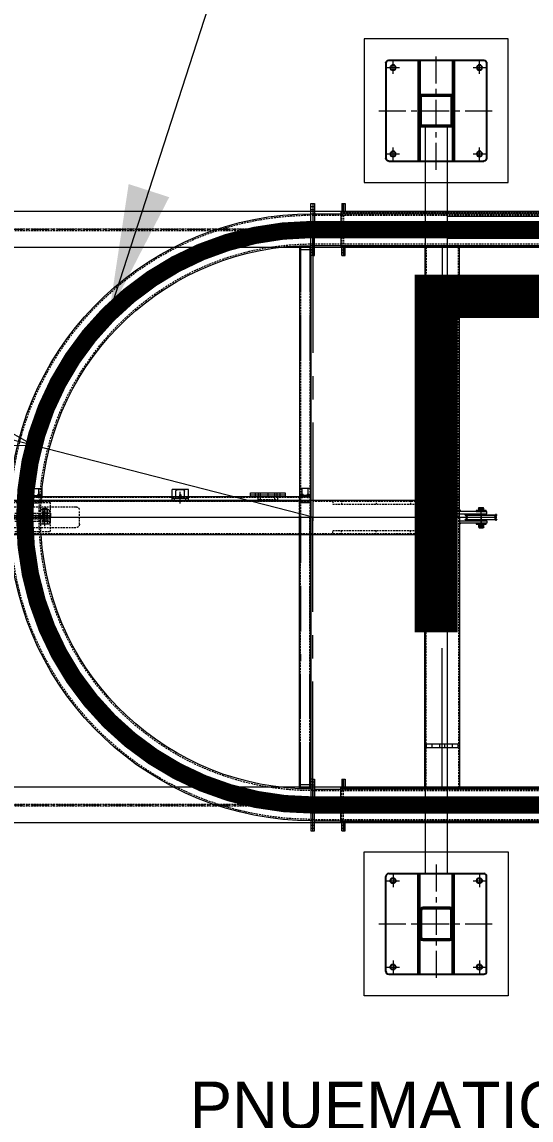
# Model space of a CAD drawing. Header units: inches. Extents: x 702888 to 852715, y 9845 to 271320.
# Drawn here: x 743822 to 745590, y 79898 to 83714 of the extents above; entities that cross this region are included whole.
import ezdxf

# ---------------------------------------------------------------- set-up
doc = ezdxf.new("R2010")
doc.units = ezdxf.units.IN
doc.header["$MEASUREMENT"] = 0
doc.header["$PDMODE"] = 34
for name, pattern in [('CENTER', [2, 1.25, -0.25, 0.25, -0.25]), ('CENTER2', [1.125, 0.75, -0.125, 0.125, -0.125]), ('GESTRICHELT2', [9.525, 6.35, -3.175]), ('HIDDEN', [9.525, 6.35, -3.175]), ('MITTE2', [725.805, 483.87, -80.645, 80.645, -80.645]), ('VERDECKT', [9.525, 6.35, -3.175])]:
    doc.linetypes.add(name, pattern=pattern)
doc.layers.get('0').update_dxf_attribs({"lineweight": 5})
doc.layers.get('Defpoints').update_dxf_attribs({"lineweight": 5})
for name, color, linetype, lineweight in [('Beam 200', 6, 'Continuous', 0), ('BEMASSUNG', 5, 'Continuous', 0), ('CABLE TRAY', 30, 'Continuous', 5), ('chain con', 52, 'Continuous', 5), ('cl', 6, 'CENTER', 5), ('ENDSCHALTER', 5, 'Continuous', 0), ('MITTE', 1, 'MITTE2', 0), ('Power track', 161, 'Continuous', 5), ('UNSICHTBAR', 1, 'GESTRICHELT2', 0), ('VOLLINIE', 7, 'Continuous', 0), ('VOLLLINIE', 7, 'Continuous', 0)]:
    doc.layers.add(name, color=color, linetype=linetype, lineweight=lineweight)
doc.layers.add('p5', color=2, linetype='Continuous')
doc.dimstyles.new('D1', dxfattribs={"dimscale": 66, "dimtxt": 2.5, "dimasz": 2.5, "dimexe": 1, "dimexo": 1, "dimgap": 1.25, "dimtad": 1, "dimdec": 0, "dimdsep": 46, "dimtxsty": 'Standard', "dimblk": 'OPEN30', "dimcen": 2.5, "dimclrd": 150, "dimclre": 150, "dimclrt": 140, "dimadec": 0, "dimazin": 0, "dimtfac": 1, "dimtdec": 0, "dimtmove": 0, "dimatfit": 3, "dimfxl": 1, "dimtfill": 1, "dimlwd": 13, "dimlwe": 13, "dimarcsym": 0})
pattern_1 = [(45, (-6400.90246, 4967.54219), (-0.0883883476, 0.0883883476), [])]
pattern_2 = [(225, (-6350.90246, 4967.54219), (0.0883883476, -0.0883883476), [])]
pattern_3 = [(45, (-6350.90246, 4967.54219), (-0.0883883476, 0.0883883476), [])]
pattern_4 = [(315, (-6400.90246, -4967.54219), (-0.0883883476, -0.0883883476), [])]
pattern_5 = [(135, (-6350.90246, -4967.54219), (0.0883883476, 0.0883883476), [])]
pattern_6 = [(315, (-6350.90246, -4967.54219), (-0.0883883476, -0.0883883476), [])]

# ---------------------------------------------------------------- blocks, each defined once
blk = doc.blocks.new('_Open30')
at = {"color": 0, "linetype": 'ByBlock', "lineweight": -2}
for p, q in [((-1, 0.2679), (0, 0)), ((0, 0), (-1, -0.2679)), ((0, 0), (-1, 0))]:
    blk.add_line(p, q, dxfattribs=at)
blk = doc.blocks.new('*X16')
at = {"color": 0}
for p, q in [((243.3, 159.2), (249.2, 165.1)), ((243.7, 159.2), (249.2, 164.7)), ((244, 159.2), (249.2, 164.4)), ((244.4, 159.2), (249.2, 164)), ((244.7, 159.2), (249.2, 163.7)), ((245.1, 159.2), (249.2, 163.3)), ((245.4, 159.2), (249.2, 163)), ((245.8, 159.2), (249.2, 162.6)), ((246.1, 159.2), (249.2, 162.3)), ((246.5, 159.2), (249.2, 161.9)), ((246.8, 159.2), (249.2, 161.5)), ((247.2, 159.2), (249.2, 161.2)), ((247.5, 159.2), (249.2, 160.8)), ((247.9, 159.2), (249.2, 160.5)), ((248.3, 159.2), (249.2, 160.1)), ((248.6, 159.2), (249.2, 159.8)), ((249, 159.2), (249.2, 159.4)), ((243.4, 40.5), (243.6, 40.6)), ((243.6, 40.3), (243.9, 40.6)), ((243.7, 40.1), (244.3, 40.6)), ((243.9, 39.9), (244.6, 40.6)), ((244.1, 39.7), (245, 40.6)), ((244.3, 39.6), (245.3, 40.6)), ((244.5, 39.4), (245.7, 40.6)), ((244.6, 39.2), (246, 40.6)), ((244.8, 39), (246.4, 40.6)), ((245, 38.9), (246.7, 40.6)), ((245.2, 38.7), (247.1, 40.6)), ((245.3, 38.5), (247.4, 40.6)), ((245.5, 38.3), (247.8, 40.6)), ((245.7, 38.2), (248.1, 40.6)), ((245.9, 38), (248.5, 40.6)), ((246, 37.8), (248.9, 40.6)), ((246.2, 37.6), (249.2, 40.6)), ((246.4, 37.4), (249.2, 40.3)), ((246.6, 37.3), (249.2, 39.9)), ((246.7, 37.1), (249.2, 39.6)), ((246.9, 36.9), (249.2, 39.2)), ((247.1, 36.7), (249.2, 38.9)), ((247.3, 36.6), (249.2, 38.5)), ((247.5, 36.4), (249.2, 38.2)), ((247.6, 36.2), (249.2, 37.8)), ((247.8, 36), (249.2, 37.5)), ((248, 35.9), (249.2, 37.1)), ((248.2, 35.7), (249.2, 36.7)), ((248.3, 35.5), (249.2, 36.4)), ((248.5, 35.3), (249.2, 36)), ((248.7, 35.1), (249.2, 35.7)), ((248.9, 35), (249.2, 35.3)), ((249, 34.8), (249.2, 35)), ((249.2, 34.6), (249.2, 34.6))]:
    blk.add_line(p, q, dxfattribs=at)
blk = doc.blocks.new('SCHWEISS')
at = {"layer": 'VOLLINIE', "ltscale": 0.25, "flags": 128}
blk.add_lwpolyline([(0, 1.016), (0, 0), (1.016, 0)], dxfattribs=at)
at = {"layer": 'VOLLLINIE', "ltscale": 0.25}
for p, q in [((0, 0), (0, 1.016)), ((0, 1.016), (1.016, 0))]:
    blk.add_line(p, q, dxfattribs=at)
blk = doc.blocks.new('*X18')
at = {"color": 0, "ltscale": 25}
for p, q in [((657.9, 246.9), (658.1, 247.1)), ((657.9, 247.1), (658, 247.1)), ((657.9, 246.8), (658.1, 247)), ((657.9, 246.6), (658.2, 246.9)), ((657.9, 246.4), (658.3, 246.8)), ((657.9, 246.2), (658.4, 246.7)), ((657.9, 246.1), (658.5, 246.6)), ((657.9, 245.9), (658.6, 246.5)), ((657.9, 245.7), (658.7, 246.4)), ((657.9, 245.3), (658.9, 246.3)), ((657.9, 245.5), (658.8, 246.3)), ((657.9, 245.2), (658.9, 246.2)), ((657.9, 245), (659, 246.1)), ((657.9, 244.8), (659.1, 246)), ((657.9, 244.6), (659.2, 245.9)), ((657.9, 244.5), (659.3, 245.8)), ((657.9, 244.3), (659.4, 245.7)), ((657.9, 244.1), (659.5, 245.6)), ((657.9, 243.8), (659.6, 245.5)), ((657.9, 243.9), (659.6, 245.5)), ((657.9, 243.6), (659.7, 245.4)), ((657.9, 243.4), (659.8, 245.3)), ((657.9, 243.2), (659.9, 245.2)), ((657.9, 243.1), (660, 245.1)), ((657.9, 242.9), (660.1, 245)), ((657.9, 242.7), (660.2, 244.9)), ((657.9, 242.3), (660.4, 244.8)), ((657.9, 242.5), (660.3, 244.8)), ((657.9, 242.2), (660.4, 244.7)), ((658.1, 242.2), (660.5, 244.6)), ((658.3, 242.2), (660.6, 244.5)), ((658.5, 242.2), (660.7, 244.4)), ((658.6, 242.2), (660.8, 244.3)), ((658.8, 242.2), (660.9, 244.2)), ((659, 242.2), (661, 244.1)), ((659.2, 242.2), (661.1, 244)), ((659.4, 242.2), (661.2, 244)), ((659.5, 242.2), (661.2, 243.9)), ((659.7, 242.2), (661.3, 243.8)), ((659.9, 242.2), (661.4, 243.7)), ((660.1, 242.2), (661.5, 243.6)), ((660.2, 242.2), (661.6, 243.5)), ((660.4, 242.2), (661.7, 243.4)), ((660.6, 242.2), (661.8, 243.3)), ((660.8, 242.2), (661.9, 243.3)), ((660.9, 242.2), (661.9, 243.2)), ((661.1, 242.2), (662, 243.1)), ((661.3, 242.2), (662.1, 243)), ((661.5, 242.2), (662.2, 242.9)), ((661.7, 242.2), (662.3, 242.8)), ((661.8, 242.2), (662.4, 242.7)), ((662, 242.2), (662.5, 242.6)), ((662.2, 242.2), (662.6, 242.5)), ((662.4, 242.2), (662.7, 242.5)), ((662.5, 242.2), (662.7, 242.4)), ((662.7, 242.2), (662.8, 242.3)), ((662.9, 242.2), (662.9, 242.2))]:
    blk.add_line(p, q, dxfattribs=at)
blk = doc.blocks.new('Bogenspannstation_R1000_262')
at = {"layer": 'VOLLINIE', "linetype": 'Continuous'}
h = blk.add_hatch(dxfattribs=at)
h.set_pattern_fill('ANSI31', color=256, style=0)
h.set_pattern_definition(pattern_1)
edge = h.paths.add_edge_path()
edge.add_line((-444.1, 1056.7), (-442.4, 1055))
edge.add_line((-444.1, 1055), (-442.4, 1055))
edge.add_line((-444.1, 1056.7), (-444.1, 1055))
h = blk.add_hatch(dxfattribs=at)
h.set_pattern_fill('ANSI31', color=256, angle=180, style=0)
h.set_pattern_definition(pattern_2)
edge = h.paths.add_edge_path()
edge.add_line((-343, 1062.7), (-341.4, 1061))
edge.add_line((-343, 1061), (-341.4, 1061))
edge.add_line((-343, 1062.7), (-343, 1061))
h = blk.add_hatch(dxfattribs=at)
h.set_pattern_fill('ANSI31', color=256, style=0)
h.set_pattern_definition(pattern_3)
edge = h.paths.add_edge_path()
edge.add_line((-343, 1062.7), (-341.4, 1061))
edge.add_line((-343, 1061), (-341.4, 1061))
edge.add_line((-343, 1062.7), (-343, 1061))
h = blk.add_hatch(dxfattribs=at)
h.set_pattern_fill('ANSI31', color=256, style=0)
h.set_pattern_definition(pattern_1)
edge = h.paths.add_edge_path()
edge.add_line((-444.1, 943.3), (-442.4, 945))
edge.add_line((-444.1, 945), (-442.4, 945))
edge.add_line((-444.1, 943.3), (-444.1, 945))
h = blk.add_hatch(dxfattribs=at)
h.set_pattern_fill('ANSI31', color=256, style=0)
h.set_pattern_definition(pattern_3)
edge = h.paths.add_edge_path()
edge.add_line((-343, 937.3), (-341.4, 939))
edge.add_line((-343, 939), (-341.4, 939))
edge.add_line((-343, 937.3), (-343, 939))
h = blk.add_hatch(dxfattribs=at)
h.set_pattern_fill('ANSI31', color=256, angle=180, style=0)
h.set_pattern_definition(pattern_2)
edge = h.paths.add_edge_path()
edge.add_line((-343, 937.3), (-341.4, 939))
edge.add_line((-343, 939), (-341.4, 939))
edge.add_line((-343, 937.3), (-343, 939))
h = blk.add_hatch(dxfattribs=at)
h.set_pattern_fill('ANSI31', color=256, style=0)
h.set_pattern_definition(pattern_3)
edge = h.paths.add_edge_path()
edge.add_line((-60, 940), (-61.5, 940))
edge.add_line((-61.5, 940), (-60, 938.5))
edge.add_line((-61.5, 940), (-60, 940))
edge.add_line((-60, 940), (-60, 938.5))
h = blk.add_hatch(dxfattribs=at)
h.set_pattern_fill('ANSI31', color=256, scale=1.5, style=0)
h.set_pattern_definition([(45, (-6350.90246, 4967.54219), (-0.1325825215, 0.1325825215), [])])
edge = h.paths.add_edge_path()
edge.add_line((60, 940.1), (60, 938.6))
edge.add_line((60, 938.6), (61.5, 940.1))
edge.add_line((60, 938.6), (60, 940.1))
edge.add_line((60, 940.1), (61.5, 940.1))
h = blk.add_hatch(dxfattribs=at)
h.set_pattern_fill('ANSI31', color=256, scale=1.5, style=0)
h.set_pattern_definition([(45, (-6350.90246, 6328.15335), (-0.1325825215, 0.1325825215), [])])
edge = h.paths.add_edge_path(flags=0)
edge.add_line((60, 20.5), (60, 26.5))
edge = h.paths.add_edge_path()
edge.add_line((60, 26.5), (66, 20.5))
edge = h.paths.add_edge_path(flags=16)
edge.add_line((60, 26.5), (60, 20.5))
edge.add_line((60, 20.5), (66, 20.5))
h = blk.add_hatch(dxfattribs=at)
h.set_pattern_fill('ANSI31', color=256, style=0)
h.set_pattern_definition(pattern_4)
edge = h.paths.add_edge_path()
edge.add_line((-444.1, -943.3), (-442.4, -945))
edge.add_line((-444.1, -945), (-442.4, -945))
edge.add_line((-444.1, -943.3), (-444.1, -945))
h = blk.add_hatch(dxfattribs=at)
h.set_pattern_fill('ANSI31', color=256, style=0)
h.set_pattern_definition(pattern_6)
edge = h.paths.add_edge_path()
edge.add_line((-343, -937.3), (-341.4, -939))
edge.add_line((-343, -939), (-341.4, -939))
edge.add_line((-343, -937.3), (-343, -939))
h = blk.add_hatch(dxfattribs=at)
h.set_pattern_fill('ANSI31', color=256, angle=180, style=0)
h.set_pattern_definition(pattern_5)
edge = h.paths.add_edge_path()
edge.add_line((-343, -937.3), (-341.4, -939))
edge.add_line((-343, -939), (-341.4, -939))
edge.add_line((-343, -937.3), (-343, -939))
h = blk.add_hatch(dxfattribs=at)
h.set_pattern_fill('ANSI31', color=256, style=0)
h.set_pattern_definition(pattern_6)
edge = h.paths.add_edge_path()
edge.add_line((-60, -940), (-61.5, -940))
edge.add_line((-61.5, -940), (-60, -938.5))
edge.add_line((-61.5, -940), (-60, -940))
edge.add_line((-60, -940), (-60, -938.5))
h = blk.add_hatch(dxfattribs=at)
h.set_pattern_fill('ANSI31', color=256, scale=1.5, style=0)
h.set_pattern_definition([(315, (-6350.90246, -4967.54219), (-0.1325825215, -0.1325825215), [])])
edge = h.paths.add_edge_path()
edge.add_line((60, -940.1), (60, -938.6))
edge.add_line((60, -938.6), (61.5, -940.1))
edge.add_line((60, -938.6), (60, -940.1))
edge.add_line((60, -940.1), (61.5, -940.1))
h = blk.add_hatch(dxfattribs=at)
h.set_pattern_fill('ANSI31', color=256, style=0)
h.set_pattern_definition(pattern_4)
edge = h.paths.add_edge_path()
edge.add_line((-444.1, -1056.7), (-442.4, -1055))
edge.add_line((-444.1, -1055), (-442.4, -1055))
edge.add_line((-444.1, -1056.7), (-444.1, -1055))
h = blk.add_hatch(dxfattribs=at)
h.set_pattern_fill('ANSI31', color=256, angle=180, style=0)
h.set_pattern_definition(pattern_5)
edge = h.paths.add_edge_path()
edge.add_line((-343, -1062.7), (-341.4, -1061))
edge.add_line((-343, -1061), (-341.4, -1061))
edge.add_line((-343, -1062.7), (-343, -1061))
h = blk.add_hatch(dxfattribs=at)
h.set_pattern_fill('ANSI31', color=256, style=0)
h.set_pattern_definition(pattern_6)
edge = h.paths.add_edge_path()
edge.add_line((-343, -1062.7), (-341.4, -1061))
edge.add_line((-343, -1061), (-341.4, -1061))
edge.add_line((-343, -1062.7), (-343, -1061))
at = {"ltscale": 1000}
for radius, start, end in [(1055, 90, 176.7397), (1016, 90, 176.6144), (984, 90, 176.5042), (945, 90, 176.3597), (1055, 183.2603, 270), (1016, 183.3856, 270), (984, 183.4958, 270), (945, 183.6403, 270)]:
    blk.add_arc((-450, 0), radius, start, end, dxfattribs=at)
at = {"layer": 'BEMASSUNG'}
for p, q in [((-462.5, 0), (-437.5, 0)), ((-462.5, 0), (-437.5, 0)), ((-462.5, 0), (-437.5, 0)), ((-450, -12.5), (-450, 12.5)), ((-450, -12.5), (-450, 12.5)), ((-450, -12.5), (-450, 12.5))]:
    blk.add_line(p, q, dxfattribs=at)
at = {"layer": 'ENDSCHALTER', "ltscale": 25}
for p, q in [((-938.5, -60), (-938.5, -97)), ((-881.5, -65), (-938.5, -65)), ((-925, -65), (-925, -91)), ((-895, -65), (-895, -91)), ((-881.5, -60), (-881.5, -97)), ((-881.5, -97), (-938.5, -97)), ((-899, -95), (-921, -95))]:
    blk.add_line(p, q, dxfattribs=at)
at = {"layer": 'ENDSCHALTER'}
for centre, start, end in [((-921, -91), 180, 270), ((-899, -91), 270, 0)]:
    blk.add_arc(centre, 4, start, end, dxfattribs=at)
at = {"layer": 'MITTE'}
for p, q in [((-456, 1070), (-450, 1070)), ((-450, 1070), (-444, 1070)), ((-349, 1070), (-343, 1070)), ((-450, 1055), (-450, 0)), ((-456, 1000), (377.8, 1000)), ((-450, 930), (-496, 930)), ((-456, 930), (-444, 930)), ((-349, 930), (-343, 930)), ((0, 939), (0, 0)), ((-8.5, 800), (-8.5, 788)), ((8.5, 800), (8.5, 788)), ((-2117.3, 0), (142.7, 0)), ((-2018, 0), (-1085.2, 0)), ((-1380, 30.5), (-1380, -28.3)), ((-1032, 0), (142.7, 0)), ((-496, 0), (-496, 0)), ((-496, 0), (-496, 0)), ((-496, 0), (-496, 0)), ((-450, -12.5), (-450, 12.5)), ((-450, -1055), (-450, 0)), ((-60, 25), (-56, 25)), ((0, -939), (0, 0)), ((60, 0), (150.8, 0)), ((60, 0), (150.8, 0)), ((84.5, -12.5), (84.5, 12.5)), ((100, 0), (160, 0)), ((100, 0), (160, 0)), ((126, 0), (151.4, 0)), ((126, 0), (151.4, 0)), ((127.7, 29), (142.3, 29)), ((135, 36.5), (135, -33.5)), ((135, 36.5), (135, -11.8)), ((135, 36.5), (135, -33.5)), ((135, 12.5), (135, 20.5)), ((135, 20.5), (135, -20.5)), ((185.5, -12.5), (185.5, 12.5)), ((-60, -25), (-56, -25)), ((127.7, -26), (142.3, -26)), ((-930, -60), (-930, -65)), ((-910, -48), (-910, -88)), ((-910, -68.5), (-910, -84)), ((-890, -60), (-890, -65)), ((-631, -61.9), (-631, -85.2)), ((-606, -85.5), (-606, -70.5)), ((-581, -61.9), (-581, -85.2)), ((-666, -78), (-546, -78)), ((-8.5, -800), (-8.5, -788)), ((8.5, -800), (8.5, -788)), ((-450, -930), (-496, -930)), ((-456, -930), (-444, -930)), ((-349, -930), (-343, -930)), ((-456, -1000), (377.8, -1000)), ((-456, -1070), (-450, -1070)), ((-450, -1070), (-444, -1070)), ((-349, -1070), (-343, -1070))]:
    blk.add_line(p, q, dxfattribs=at)
at = {"layer": 'MITTE', "ltscale": 25}
for p, q in [((-450, 930), (-496, 930)), ((-460, 500), (-456, 500)), ((80, 0), (190, 0)), ((135, -8.5), (135, 8.5)), ((-1431, -75.5), (-1391, -75.5)), ((-1421, -66), (-1421, -98)), ((-1401, -66), (-1401, -98)), ((-456, -75.5), (-496, -75.5)), ((-486, -66), (-486, -98)), ((-466, -66), (-466, -98)), ((-450, -930), (-496, -930))]:
    blk.add_line(p, q, dxfattribs=at)
at = {"layer": 'MITTE', "linetype": 'Continuous', "ltscale": 25}
for p, q in [((-492.2, -75.5), (-479.8, -75.5)), ((-486, -69.2), (-486, -81.8)), ((-472.2, -75.5), (-459.8, -75.5)), ((-466, -69.2), (-466, -81.8))]:
    blk.add_line(p, q, dxfattribs=at)
at = {"layer": 'MITTE'}
blk.add_circle((-910, -76), 3, dxfattribs=at)
for start, end in [(90, 180), (180, 270)]:
    blk.add_arc((-450, 0), 1000, start, end, dxfattribs=at)
at = {"layer": 'UNSICHTBAR'}
for p, q in [((-349, 1060), (-349, 940)), ((349, 1056), (-349, 1056)), ((-349, 1055), (349, 1055)), ((-344, 1056), (343, 1056)), ((-343, 1060), (-343, 940)), ((-450, 1016), (-444, 1016)), ((-450, 984), (-444, 984)), ((-492, 940), (-492, 0)), ((-460, 940), (-460, 0)), ((-349, 945), (349, 945)), ((-349, 944), (349, 944)), ((-344, 944), (349, 944)), ((-56, 939), (-56, 0)), ((56, 0), (56, 939)), ((-1960, 56), (-60, 56)), ((-496, 60), (-496, -62)), ((-492, 0), (-492, 60)), ((-460, 0), (-460, 60)), ((-456, 60), (-456, -62)), ((-380, 56), (-380, 46)), ((-380, 46), (-60, 46)), ((-350, 60), (-350, 46)), ((-230, 60), (-230, 46)), ((-110, 60), (-110, 46)), ((-1878, 36), (-1272, 36)), ((-1393.6, 24.2), (-1395.2, 23.3)), ((-1395.2, 14), (-1395.2, 23.3)), ((-1364.8, 14), (-1395.2, 14)), ((-1366.4, 24.2), (-1393.6, 24.2)), ((-1388, -29.4), (-1388, 14)), ((-1387.6, 14), (-1387.6, 23.3)), ((-1386.4, -31), (-1386.4, 14)), ((-1380, -31), (-1380, 14)), ((-1373.6, -31), (-1373.6, 14)), ((-1372.4, 14), (-1372.4, 23.3)), ((-1372, -29.4), (-1372, 14)), ((-1366.4, 24.2), (-1364.8, 23.3)), ((-1364.8, 14), (-1364.8, 23.3)), ((-1260, 24), (-1260, -24)), ((-492, -940), (-492, 0)), ((-460, -940), (-460, 0)), ((-56, -939), (-56, 0)), ((56, 0), (56, -939)), ((-1878, -36), (-1272, -36)), ((-1394.8, -25.5), (-1394.8, -15.5)), ((-1368.8, -14), (-1391.1, -14)), ((-1368.9, -26.9), (-1391.1, -27)), ((-1391.1, -27), (-1391.1, -27)), ((-1388, -29.4), (-1386.4, -31)), ((-1372, -29.4), (-1388, -29.4)), ((-1387.4, -25.5), (-1387.4, -15.5)), ((-1373.6, -31), (-1386.4, -31)), ((-1373.6, -31), (-1372, -29.4)), ((-1372.6, -25.5), (-1372.6, -15.5)), ((-1365.2, -25.6), (-1365.2, -15.4)), ((-1960, -56), (-1032, -56)), ((-1032, -57.8), (-1431, -57.8)), ((-1032, -68.2), (-1431, -68.2)), ((-1391, -55.5), (-1391, -70.5)), ((-1032, -56), (-60, -56)), ((-456, -57.8), (-1032, -57.8)), ((-456, -68.2), (-1032, -68.2)), ((-496, -55.5), (-496, -70.5)), ((-380, -56), (-380, -46)), ((-380, -46), (-60, -46)), ((-350, -60), (-350, -46)), ((-230, -60), (-230, -46)), ((-110, -60), (-110, -46)), ((-349, -1060), (-349, -940)), ((-349, -944), (349, -944)), ((-349, -945), (349, -945)), ((-344, -944), (349, -944)), ((-343, -1060), (-343, -940)), ((-450, -984), (-444, -984)), ((-450, -1016), (-444, -1016)), ((-349, -1055), (349, -1055)), ((349, -1056), (-349, -1056)), ((-344, -1056), (343, -1056))]:
    blk.add_line(p, q, dxfattribs=at)
at = {"layer": 'UNSICHTBAR', "ltscale": 25}
for p, q in [((-492, 940), (-492, 500)), ((-492, 0), (-492, 500)), ((-492, -940), (-492, -500))]:
    blk.add_line(p, q, dxfattribs=at)
at = {"layer": 'UNSICHTBAR', "linetype": 'VERDECKT', "ltscale": 25}
for p, q in [((-460, 940), (-460, 500)), ((-460, 0), (-460, 500)), ((-460, -940), (-460, -500))]:
    blk.add_line(p, q, dxfattribs=at)
at = {"layer": 'UNSICHTBAR'}
for points in [[(-450, 1050), (-349, 1050)], [(-349, 1050), (349, 1050)], [(-450, 950), (-349, 950)], [(-349, 950), (349, 950)], [(-450, -950), (-349, -950)], [(-349, -950), (349, -950)], [(-450, -1050), (-349, -1050)], [(-349, -1050), (349, -1050)]]:
    blk.add_lwpolyline(points, dxfattribs=at)
for points in [[(-1580, -50), (-1580, 50), (-1360, 50), (-1360, -50)], [(-1580, 6), (-1580, 14), (-1360, 14), (-1360, 6)], [(-1540, 0), (-1540, 6), (-1360, 6), (-1360, 0)], [(-1540, 0), (-1540, -6), (-1360, -6), (-1360, 0)], [(-1580, -6), (-1580, -14), (-1360, -14), (-1360, -6)], [(-571, -62.2), (-571, -68.2), (-641, -68.2), (-641, -62.2)]]:
    blk.add_lwpolyline(points, close=True, dxfattribs=at)
for centre, radius, start, end in [((-450, 0), 1050, 90, 180), ((-450, 200), 855, 90, 90.4021), ((-450, 200), 816, 90, 90.4021), ((-450, 200), 784, 90, 90.4021), ((-450, 0), 950, 90, 180), ((-450, 200), 745, 90, 90.4614), ((-450, 0), 984, 176.5042, 180), ((-450, 0), 945, 176.3597, 180), ((-450, 0), 1050, 180, 270), ((-450, 0), 984, 180, 183.4958), ((-450, 0), 950, 180, 270), ((-1391.4, 16), 8.28, 62.6734, 117.3266), ((-450, 0), 945, 180, 183.6403), ((-1380, -7.5), 31.7, 76.1397, 103.8603), ((-1368.6, 16), 8.28, 62.6734, 117.3266), ((-1272, 24), 12, 0, 90), ((-1391.1, -19.3), 5.29, 45.7486, 134.3033), ((-1391.1, -21.7), 5.29, 225.7042, 314.244), ((-1380, -32.9), 18.9, 67.0331, 112.9669), ((-1380, -7.4), 19.6, 247.8013, 292.1987), ((-1368.9, -19.4), 5.39, 47.2903, 133.8238), ((-1368.9, -21.3), 5.58, 228.0126, 310.8733), ((-1272, -24), 12, 270, 0), ((-450, -200), 745, 269.5386, 270), ((-450, -200), 784, 269.5979, 270), ((-450, -200), 816, 269.5979, 270), ((-450, -200), 855, 269.5979, 270)]:
    blk.add_arc(centre, radius, start, end, dxfattribs=at)
at = {"layer": 'VOLLINIE'}
for p, q in [((-456, 1090), (-450, 1090)), ((-456, 910), (-456, 1090)), ((-456, 1080), (-450, 1080)), ((-450, 1090), (-444, 1090)), ((-450, 1090), (-444, 1090)), ((-450, 1090), (-450, 910)), ((-450, 1080), (-444, 1080)), ((-444, 1090), (-444, 1000)), ((-444, 1090), (-444, 1055)), ((-349, 1090), (-343, 1090)), ((-349, 1090), (-343, 1090)), ((-349, 1090), (-349, 1060)), ((-349, 1080), (-343, 1080)), ((-343, 1090), (-343, 1060)), ((-343, 1090), (-343, 1060)), ((-343, 1090), (-343, 1055)), ((-343, 1060), (-343, 1090)), ((-343, 1090), (-337, 1090)), ((-337, 1090), (-337, 1060)), ((-450, 1057.5), (-450, 1052.5)), ((-450, 1057.5), (-450, 1052.5)), ((-450, 1052.5), (-450, 1050)), ((-444.1, 1056.7), (-442.4, 1055)), ((-444.1, 1056.7), (-444.1, 1055)), ((-444.1, 1056.7), (-444.1, 1055)), ((-444.1, 1056.7), (-442.4, 1055)), ((-444.1, 1055), (-442.4, 1055)), ((-444.1, 1055), (-442.4, 1055)), ((-444, 1055), (-352, 1055)), ((-352, 1060), (-352, 940)), ((352, 1060), (-352, 1060)), ((-343, 1062.7), (-343, 1061)), ((-343, 1062.7), (-341.4, 1061)), ((-343, 1062.7), (-341.4, 1061)), ((-343, 1062.7), (-343, 1061)), ((-343, 1061), (-343, 1056)), ((-343, 1061), (-341.4, 1061)), ((-343, 1061), (-341.4, 1061)), ((-343, 1061), (343, 1061)), ((-450, 910), (-450, 1000)), ((-444, 1016), (-352, 1016)), ((-444, 910), (-444, 1000)), ((-444, 984), (-352, 984)), ((-456, 940), (-496, 940)), ((-496, 940), (-496, 0)), ((-456, 940), (-456, 0)), ((-450, 920), (-456, 920)), ((-450, 947.5), (-450, 950)), ((-450, 942.5), (-450, 947.5)), ((-450, 942.5), (-450, 947.5)), ((-450, 920), (-444, 920)), ((-444.1, 943.3), (-442.4, 945)), ((-444.1, 943.3), (-444.1, 945)), ((-444.1, 945), (-442.4, 945)), ((-444.1, 945), (-442.4, 945)), ((-444.1, 943.3), (-444.1, 945)), ((-444.1, 943.3), (-442.4, 945)), ((-444, 910), (-444, 945)), ((-444, 945), (-352, 945)), ((-352, 940), (352, 940)), ((-349, 910), (-349, 940)), ((-349, 920), (-343, 920)), ((-343, 910), (-343, 945)), ((-343, 939), (-343, 944)), ((-343, 910), (-343, 940)), ((-343, 910), (-343, 940)), ((-343, 940), (-343, 910)), ((-343, 939), (-341.4, 939)), ((-343, 937.3), (-343, 939)), ((-343, 937.3), (-341.4, 939)), ((-343, 937.3), (-341.4, 939)), ((-343, 937.3), (-343, 939)), ((-343, 939), (-341.4, 939)), ((-343, 939), (343, 939)), ((-337, 910), (-337, 940)), ((60, 940), (-60, 940)), ((-60, 939), (-60, 0)), ((60, 0), (60, 939)), ((-450, 910), (-456, 910)), ((-450, 910), (-444, 910)), ((-450, 910), (-444, 910)), ((-349, 910), (-343, 910)), ((-349, 910), (-343, 910)), ((-343, 910), (-337, 910)), ((-55, 800), (-55, 788)), ((-55, 800), (55, 800)), ((-55, 788), (55, 788)), ((-35, 800), (-35, 788)), ((35, 800), (35, 788)), ((55, 800), (55, 788)), ((-1968, 60), (-60, 60)), ((-60, 60), (-60, -60)), ((-496, -940), (-496, 0)), ((-456, -940), (-456, 0)), ((-60, -939), (-60, 0)), ((155, 20.5), (60, 20.5)), ((60, 0), (60, 12.5)), ((60, 12.5), (155, 12.5)), ((60, 0), (60, -939)), ((126, 33.5), (127.7, 36.5)), ((126, 33.5), (144, 33.5)), ((126, 23.5), (126, 33.5)), ((126, 12.5), (126, 8.5)), ((127.7, 36.5), (142.3, 36.5)), ((144, 33.5), (142.3, 36.5)), ((144, 33.5), (144, 23.5)), ((144, 12.5), (144, 8.5)), ((155, 12.5), (155, 20.5)), ((60, -12.5), (155, -12.5)), ((60, -25.5), (65, -20.5)), ((155, -20.5), (60, -20.5)), ((126, -12.5), (126, -8.5)), ((126, -30.5), (126, -23.5)), ((126, -30.5), (144, -30.5)), ((144, -30.5), (126, -30.5)), ((126, -30.5), (127.7, -33.5)), ((127.7, -33.5), (142.3, -33.5)), ((144, -30.5), (142.3, -33.5)), ((144, -12.5), (144, -8.5)), ((144, -23.5), (144, -30.5)), ((155, -12.5), (155, -20.5)), ((-1968, -60), (-60, -60)), ((-546, -70.5), (-666, -70.5)), ((-666, -70.5), (-666, -85.5)), ((-638.3, -70.5), (-638.3, -85.5)), ((-573.7, -70.5), (-573.7, -85.5)), ((-563.3, -70.5), (-563.3, -85.5)), ((-546, -85.5), (-546, -70.5)), ((-666, -85.5), (-546, -85.5)), ((-666, -85.5), (-634.5, -85.5)), ((-55, -800), (-55, -788)), ((-55, -788), (55, -788)), ((-55, -800), (55, -800)), ((-35, -800), (-35, -788)), ((35, -800), (35, -788)), ((55, -800), (55, -788)), ((-450, -910), (-456, -910)), ((-456, -910), (-456, -1090)), ((-450, -910), (-450, -1000)), ((-450, -910), (-444, -910)), ((-450, -910), (-444, -910)), ((-450, -1090), (-450, -910)), ((-444, -910), (-444, -1000)), ((-444, -910), (-444, -945)), ((-349, -910), (-343, -910)), ((-349, -910), (-343, -910)), ((-349, -910), (-349, -940)), ((-343, -910), (-343, -940)), ((-343, -910), (-343, -940)), ((-343, -910), (-343, -945)), ((-343, -910), (-337, -910)), ((-343, -940), (-343, -910)), ((-337, -910), (-337, -940)), ((-456, -940), (-496, -940)), ((-450, -920), (-456, -920)), ((-450, -920), (-444, -920)), ((-450, -942.5), (-450, -947.5)), ((-450, -942.5), (-450, -947.5)), ((-450, -947.5), (-450, -950)), ((-444.1, -943.3), (-442.4, -945)), ((-444.1, -943.3), (-444.1, -945)), ((-444.1, -943.3), (-444.1, -945)), ((-444.1, -943.3), (-442.4, -945)), ((-444.1, -945), (-442.4, -945)), ((-444.1, -945), (-442.4, -945)), ((-444, -945), (-352, -945)), ((-352, -1060), (-352, -940)), ((-352, -940), (352, -940)), ((-349, -920), (-343, -920)), ((-343, -937.3), (-343, -939)), ((-343, -937.3), (-341.4, -939)), ((-343, -937.3), (-341.4, -939)), ((-343, -937.3), (-343, -939)), ((-343, -939), (-341.4, -939)), ((-343, -939), (-341.4, -939)), ((-343, -939), (-343, -944)), ((-343, -939), (343, -939)), ((60, -940), (-60, -940)), ((-444, -984), (-352, -984)), ((-444, -1090), (-444, -1000)), ((-444, -1016), (-352, -1016)), ((-450, -1052.5), (-450, -1050)), ((-450, -1057.5), (-450, -1052.5)), ((-450, -1057.5), (-450, -1052.5)), ((-444.1, -1056.7), (-442.4, -1055)), ((-444.1, -1056.7), (-444.1, -1055)), ((-444.1, -1055), (-442.4, -1055)), ((-444.1, -1055), (-442.4, -1055)), ((-444.1, -1056.7), (-444.1, -1055)), ((-444.1, -1056.7), (-442.4, -1055)), ((-444, -1055), (-352, -1055)), ((-444, -1090), (-444, -1055)), ((352, -1060), (-352, -1060)), ((-349, -1090), (-349, -1060)), ((-343, -1090), (-343, -1055)), ((-343, -1061), (-343, -1056)), ((-343, -1090), (-343, -1060)), ((-343, -1090), (-343, -1060)), ((-343, -1060), (-343, -1090)), ((-343, -1061), (-341.4, -1061)), ((-343, -1062.7), (-343, -1061)), ((-343, -1062.7), (-341.4, -1061)), ((-343, -1062.7), (-341.4, -1061)), ((-343, -1062.7), (-343, -1061)), ((-343, -1061), (-341.4, -1061)), ((-343, -1061), (343, -1061)), ((-337, -1090), (-337, -1060)), ((-456, -1080), (-450, -1080)), ((-456, -1090), (-450, -1090)), ((-450, -1080), (-444, -1080)), ((-450, -1090), (-444, -1090)), ((-450, -1090), (-444, -1090)), ((-349, -1080), (-343, -1080)), ((-349, -1090), (-343, -1090)), ((-349, -1090), (-343, -1090)), ((-343, -1090), (-337, -1090))]:
    blk.add_line(p, q, dxfattribs=at)
at = {"layer": 'VOLLINIE', "ltscale": 25}
for p, q in [((-496, 940), (-496, 500)), ((-456, 940), (-496, 940)), ((-456, 0), (-456, 940)), ((-496, 0), (-496, 500)), ((-456, 0), (-456, -940)), ((-496, -940), (-496, -500)), ((-456, -940), (-496, -940))]:
    blk.add_line(p, q, dxfattribs=at)
at = {"layer": 'VOLLINIE', "color": 0}
blk.add_line((-462.5, 0), (-437.5, 0), dxfattribs=at)
at = {"layer": 'VOLLINIE', "linetype": 'Continuous'}
for p, q in [((81.5, 0.5), (84, 3)), ((81.5, 0.3), (84.2, 3)), ((81.5, 0.1), (84.4, 3)), ((81.5, -0.1), (84.6, 3)), ((81.5, -0.3), (84.8, 3)), ((81.5, -0.4), (84.9, 3)), ((81.6, 0.7), (83.8, 2.9)), ((81.6, -0.6), (85.1, 2.9)), ((81.6, -0.7), (85.2, 2.9)), ((81.6, -0.9), (85.4, 2.9)), ((81.7, 0.9), (83.6, 2.8)), ((81.7, -1), (85.5, 2.8)), ((81.7, -1.1), (85.6, 2.8)), ((81.8, 1.2), (83.3, 2.7)), ((81.8, -1.2), (85.7, 2.7)), ((81.8, -1.4), (85.9, 2.7)), ((81.9, -1.5), (86, 2.6)), ((82, 1.6), (82.9, 2.5)), ((82, -1.6), (86.1, 2.5)), ((82, -1.7), (86.2, 2.5)), ((82.1, -1.8), (86.3, 2.4)), ((82.2, -1.9), (86.4, 2.3)), ((82.3, -2), (86.5, 2.2)), ((82.3, -2.1), (86.6, 2.2)), ((82.4, -2.2), (86.7, 2.1)), ((82.5, -2.3), (86.8, 2)), ((82.6, -2.3), (86.8, 1.9)), ((82.7, -2.4), (86.9, 1.8)), ((82.8, -2.5), (87, 1.7)), ((82.9, -2.6), (87.1, 1.6)), ((83, -2.6), (87.1, 1.5)), ((83.2, -2.7), (87.2, 1.3)), ((83.3, -2.7), (87.2, 1.2)), ((83.4, -2.8), (87.3, 1.1)), ((83.5, -2.8), (87.3, 1)), ((83.7, -2.9), (87.4, 0.8)), ((83.8, -2.9), (87.4, 0.7)), ((83.9, -2.9), (87.4, 0.6)), ((84.1, -3), (87.5, 0.4)), ((84.3, -3), (87.5, 0.2)), ((84.4, -3), (87.5, 0.1)), ((182.5, 0.3), (185.2, 3)), ((182.5, 0.2), (185.3, 3)), ((182.5, 0), (185.5, 3)), ((182.5, -0.2), (185.7, 3)), ((182.5, -0.4), (185.9, 3)), ((182.5, -0.5), (186, 3)), ((182.6, 0.8), (184.7, 2.9)), ((182.6, 0.6), (184.9, 2.9)), ((182.6, -0.7), (186.2, 2.9)), ((182.6, -0.8), (186.3, 2.9)), ((182.7, 1), (184.5, 2.8)), ((182.7, -0.9), (186.4, 2.8)), ((182.7, -1.1), (186.6, 2.8)), ((182.7, -1.2), (186.7, 2.8)), ((182.8, 1.4), (184.1, 2.7)), ((182.8, -1.3), (186.8, 2.7)), ((182.9, -1.4), (186.9, 2.6)), ((182.9, -1.5), (187, 2.6)), ((183, -1.7), (187.2, 2.5)), ((183.1, 1.8), (183.7, 2.4)), ((183.1, -1.8), (187.3, 2.4)), ((183.1, -1.9), (187.4, 2.4)), ((183.2, -2), (187.5, 2.3)), ((183.3, -2), (187.5, 2.2)), ((183.4, -2.1), (187.6, 2.1)), ((183.5, -2.2), (187.7, 2)), ((183.6, -2.3), (187.8, 1.9)), ((183.7, -2.4), (187.9, 1.8)), ((183.8, -2.5), (188, 1.7)), ((183.9, -2.5), (188, 1.6)), ((184, -2.6), (188.1, 1.5)), ((184.1, -2.7), (188.2, 1.4)), ((184.2, -2.7), (188.2, 1.3)), ((184.4, -2.8), (188.3, 1.1)), ((184.5, -2.8), (188.3, 1)), ((184.6, -2.9), (188.4, 0.9)), ((184.8, -2.9), (188.4, 0.7)), ((184.9, -2.9), (188.4, 0.6)), ((185, -3), (188.5, 0.5)), ((185.2, -3), (188.5, 0.3)), ((185.4, -3), (188.5, 0.1)), ((84.6, -3), (87.5, -0.1)), ((84.8, -3), (87.5, -0.3)), ((85, -3), (87.5, -0.5)), ((85.2, -2.9), (87.4, -0.7)), ((85.5, -2.8), (87.3, -1)), ((85.8, -2.7), (87.2, -1.3)), ((86.2, -2.5), (87, -1.7)), ((185.5, -3), (188.5, 0)), ((185.7, -3), (188.5, -0.2)), ((185.9, -3), (188.5, -0.4)), ((186.1, -2.9), (188.4, -0.6)), ((186.4, -2.9), (188.4, -0.9)), ((186.7, -2.8), (188.3, -1.2)), ((187, -2.6), (188.1, -1.5))]:
    blk.add_line(p, q, dxfattribs=at)
at = {"layer": 'VOLLINIE'}
for points in [[(118, 20.5), (118, 23.5), (152, 23.5), (152, 20.5)], [(118, -23.5), (118, -20.5), (152, -20.5), (152, -23.5)]]:
    blk.add_lwpolyline(points, close=True, dxfattribs=at)
blk.add_lwpolyline([(-648.7, -70.5), (-648.7, -85.5)], dxfattribs=at)
for centre, radius in [((84.5, 0), 3), ((135, 29), 2.5), ((185.5, 0), 3), ((135, -26), 2.5)]:
    blk.add_circle(centre, radius, dxfattribs=at)
at = {"layer": 'VOLLLINIE', "ltscale": 25}
for p, q in [((80, 8.5), (80, 7.5)), ((190, 8.5), (80, 8.5)), ((80, 7.5), (190, 7.5)), ((190, 7.5), (190, 8.5)), ((80, -7.5), (80, -8.5)), ((80, -7.5), (190, -7.5)), ((80, -8.5), (190, -8.5)), ((190, -8.5), (190, -7.5)), ((-1431, -50.5), (-1431, -100.5)), ((-1032, -55.5), (-1431, -55.5)), ((-1032, -70.5), (-1431, -70.5)), ((-1391, -100.5), (-1391, -70.5)), ((-456, -55.5), (-1032, -55.5)), ((-456, -70.5), (-1032, -70.5)), ((-496, -100.5), (-496, -70.5)), ((-456, -50.5), (-456, -100.5)), ((-1431, -100.5), (-1391, -100.5)), ((-456, -100.5), (-496, -100.5)), ((-447.9, -177.4), (-447.9, -177.4)), ((-447.9, -177.4), (-447.9, -177.4))]:
    blk.add_line(p, q, dxfattribs=at)
at = {"layer": 'VOLLLINIE'}
for p, q in [((-1431, -50.5), (-1391, -50.5)), ((-1391, -50.5), (-1391, -55.5)), ((-456, -50.5), (-496, -50.5)), ((-496, -50.5), (-496, -55.5)), ((-456, -55.5), (-456, -70.5))]:
    blk.add_line(p, q, dxfattribs=at)
for centre in [(-1421, -75.5), (-1401, -75.5), (-486, -75.5), (-466, -75.5)]:
    blk.add_circle(centre, 4.5, dxfattribs=at)
at = {"layer": 'VOLLLINIE', "ltscale": 25}
for centre in [(-486, -75.5), (-466, -75.5)]:
    blk.add_circle(centre, 3, dxfattribs=at)
for centre, radius, start, end in [((80, 0), 7.5, 270, 90), ((190, 0), 7.5, 90, 270), ((-486, -75.5), 4, 218.9786, 136.8097), ((-466, -75.5), 4, 218.9786, 136.8097)]:
    blk.add_arc(centre, radius, start, end, dxfattribs=at)
at = {"layer": 'VOLLINIE'}
for p, xscale, yscale, zscale, rotation in [((-60, 940), -1.500000000000001, 1.500000000000001, 1.5, 90), ((60, 940.1), -1.5, 1.5, 1.5, 180), ((-60, 60), 1.500000000000001, 1.500000000000001, 1.500000000000001, 90), ((-60, -60), -1.500000000000001, 1.500000000000001, 1.5, 90), ((-60, -940), 1.500000000000001, 1.500000000000001, 1.500000000000001, 90)]:
    blk.add_blockref('SCHWEISS', p, dxfattribs=dict(at, xscale=xscale, yscale=yscale, zscale=zscale, rotation=rotation))
blk.add_blockref('*X16', (-309.3, -99.2), dxfattribs=at)
at = {"layer": 'VOLLINIE', "xscale": -1, "rotation": 180}
blk.add_blockref('*X18', (-597.9, 221.7), dxfattribs=at)
at = {"layer": 'VOLLINIE', "xscale": 1.5, "yscale": 1.5, "zscale": 1.5}
blk.add_blockref('SCHWEISS', (60, -940.1), dxfattribs=at)
blk = doc.blocks.new('A$C67DF10EB')
blk.add_lwpolyline([(-44.2, -101), (-44.2, 399), (455.8, 399), (455.8, -101)], close=True)
at = {"layer": 'cl', "color": 1, "linetype": 'CENTER', "ltscale": 75}
for p, q in [((205.8, -50), (205.8, 347.9)), ((0, 149), (411.7, 149))]:
    blk.add_line(p, q, dxfattribs=at)
at = {"layer": 'cl', "color": 1, "linetype": 'CENTER', "ltscale": 100}
for p, q in [((55.8, 276.8), (55.8, 321.1)), ((355.8, 276.8), (355.8, 321.1)), ((33.7, 299), (78, 299)), ((333.7, 299), (378, 299)), ((55.8, -23.2), (55.8, 21.1)), ((355.8, -23.2), (355.8, 21.1)), ((33.7, -1), (78, -1)), ((333.7, -1), (378, -1))]:
    blk.add_line(p, q, dxfattribs=at)
at = {"layer": 'p5', "linetype": 'Continuous'}
for p, q in [((30.8, -16), (30.8, 314)), ((370.8, 324), (40.8, 324)), ((380.8, -16), (380.8, 314)), ((380.8, 211.7), (30.8, 211.7)), ((380.8, 205.7), (30.8, 205.7)), ((380.8, 92.2), (30.8, 92.2)), ((380.8, 86.2), (30.8, 86.2)), ((370.8, -26), (40.8, -26))]:
    blk.add_line(p, q, dxfattribs=at)
for points in [[(262.6, 102.2), (262.6, 195.7, 0.414214), (252.6, 205.7), (159.1, 205.7, 0.414214), (149.1, 195.7), (149.1, 102.2, 0.414214), (159.1, 92.2), (252.6, 92.2, 0.414214)], [(257.8, 102), (257.8, 195.9, 0.414214), (252.8, 200.9), (158.9, 200.9, 0.414214), (153.9, 195.9), (153.9, 102, 0.414214), (158.9, 97), (252.8, 97, 0.414214)]]:
    blk.add_lwpolyline(points, format="xyb", close=True, dxfattribs=at)
for centre in [(55.8, 299), (355.8, 299), (55.8, -1), (355.8, -1)]:
    blk.add_circle(centre, 9, dxfattribs=at)
for centre, start, end in [((40.8, 314), 90, 180), ((370.8, 314), 0, 90), ((40.8, -16), 180, 270), ((370.8, -16), 270, 0)]:
    blk.add_arc(centre, 10, start, end, dxfattribs=at)
blk = doc.blocks.new('T6YY6')
at = {"linetype": 'CENTER2', "ltscale": 80}
blk.add_line((706263.8, 77134.1), (706263.8, 83265.3), dxfattribs=at)
for p, q in [((706201.3, 77210.4), (706201.3, 83210.4)), ((706326.3, 77210.4), (706326.3, 83210.4))]:
    blk.add_line(p, q)
at = {"linetype": 'HIDDEN'}
for p, q in [((706261, 83210.4), (706261, 77210.4)), ((706266.7, 83210.4), (706266.7, 77210.4))]:
    blk.add_line(p, q, dxfattribs=at)
blk = doc.blocks.new('*D475')
at = {"color": 150, "lineweight": 13, "transparency": 16777216}
for p, q in [((741920.3, 82742.8), (743703.2, 82283.5)), ((744831.4, 81992.9), (743863, 82242.4))]:
    blk.add_line(p, q, dxfattribs=at)
at = {"layer": 'Defpoints', "color": 0, "transparency": 16777216}
for p in [(743863, 82242.4), (744831.4, 81992.9)]:
    blk.add_point(p, dxfattribs=at)
at = {"color": 150, "lineweight": 13, "transparency": 16777216, "xscale": 165, "yscale": 165, "zscale": 165, "rotation": 345.555121713182}
blk.add_blockref('_Open30', (743863, 82242.4), dxfattribs=at)
at = {"color": 140, "transparency": 16777216, "insert": (742627.2, 82731.1), "char_height": 165, "attachment_point": 5, "rotation": 345.5551, "bg_fill": 3, "box_fill_scale": 1.25, "bg_fill_color": 256, "bg_fill_true_color": 13158600, "bg_fill_transparency": 0}
blk.add_mtext('R1000x90%%D', dxfattribs=at)

msp = doc.modelspace()

# ---------------------------------------------------------------- linework, layer by layer
at = {"color": 161}
for p, q in [((745222.939, 80754.778), (745222.939, 83349.297)), ((745297.939, 83349.297), (745222.939, 83349.297)), ((745297.939, 83349.297), (745297.939, 80754.778)), ((745222.939, 82785.798), (745297.939, 82785.798)), ((745297.939, 80754.778), (745222.939, 80754.778))]:
    msp.add_line(p, q, dxfattribs=at)
msp.add_lwpolyline([(745297.939, 82962.863), (746994.135, 82962.863), (746994.135, 83037.863), (745297.939, 83037.863)], close=True, dxfattribs=at)
at = {"layer": 'CABLE TRAY'}
msp.add_lwpolyline([(751044.526, 82760.671, 150, 150, 0), (749727.775, 82760.671, 150, 150, 0), (749727.775, 82760.671, 150, 150, 0), (746414.737, 82760.671, 150, 150, 0), (745260.439, 82760.671, 150, 150, 0), (745260.439, 81592.912, 0, 0, 0)], format="xyseb", dxfattribs=at)
at = {"layer": 'chain con', "color": 51, "true_color": 0xf7f281}
msp.add_lwpolyline([(774481.822, 78593, 92.306, 92.306, 0), (750590.002, 78592.912, 60, 60, -0.41420955), (749590.002, 79592.912, 60, 60, 0), (749587.152, 82068.357, 60, 60, 0.39425336), (748590.002, 82990.062, 60, 60, 0), (744825.41, 82992.912, 60, 60, 0.99699515), (744831.41, 80992.912, 60, 60, 0), (747344.467, 80992.912, 60, 60, -0.43729216), (748344.455, 79898.343, 60, 60, 0), (748344.455, 75623.97, 60, 60, 0.88035876), (750308.343, 75357.663, 60, 60, 0), (750852.668, 77327.83, 60, 60, 0.41491538), (750852.668, 77327.83, 60, 60, 0.49815822), (749888.78, 78589.136, 60, 60, 0), (731828.668, 78592.915, 60, 60, -0.41426692)], format="xyseb", dxfattribs=at)
at = {"layer": 'Power track', "ltscale": 20}
msp.add_lwpolyline([(745630.41, 80992.912), (744831.41, 80992.912, -1), (744831.41, 82992.912), (748590.002, 82992.912)], format="xyb", dxfattribs=at)

# ---------------------------------------------------------------- block references
at = {"color": 1, "xscale": -1, "rotation": 270}
msp.add_blockref('A$C67DF10EB', (745111.47, 83200.21), dxfattribs=at)
at = {"color": 7, "linetype": 'Continuous', "lineweight": 30, "xscale": -1, "rotation": 180}
msp.add_blockref('Bogenspannstation_R1000_262', (745281.41, 81992.912), dxfattribs=at)
at = {"color": 1, "rotation": 270}
msp.add_blockref('A$C67DF10EB', (745111.47, 80785.615), dxfattribs=at)
at = {"layer": 'Beam 200', "rotation": 90}
for p in [(826359.401, -623270.919), (826359.401, -625270.919)]:
    msp.add_blockref('T6YY6', p, dxfattribs=at)

# ---------------------------------------------------------------- leaders
msp.add_leader([(744124.304, 82700.019), (745103.543, 85727.79), (749396.939, 85727.79)], dimstyle='D1', override={"dimscale": 180})

# ---------------------------------------------------------------- next in the draw order: texts
at = {"color": 140, "insert": (746978.769, 79589.101), "char_height": 165, "attachment_point": 9, "bg_fill": 3, "box_fill_scale": 1.25, "bg_fill_color": 256, "bg_fill_true_color": 13158600, "bg_fill_transparency": 0}
msp.add_mtext('PNUEMATIC OPERATED\\PSWITCH-LH', dxfattribs=at)

# ---------------------------------------------------------------- next in the draw order: dimensions: what is measured, and where the dimension line sits
dim = msp.add_radius_dim(center=(744831.41, 81992.912), mpoint=(743863.022, 82242.361), text='<>x90%%D', dimstyle='D1')
dim.commit()
dim.dimension.update_dxf_attribs({"geometry": '*D475', "text_midpoint": (742586.08, 82571.29), "dimtype": 164})

doc.saveas('drawing.dxf')
